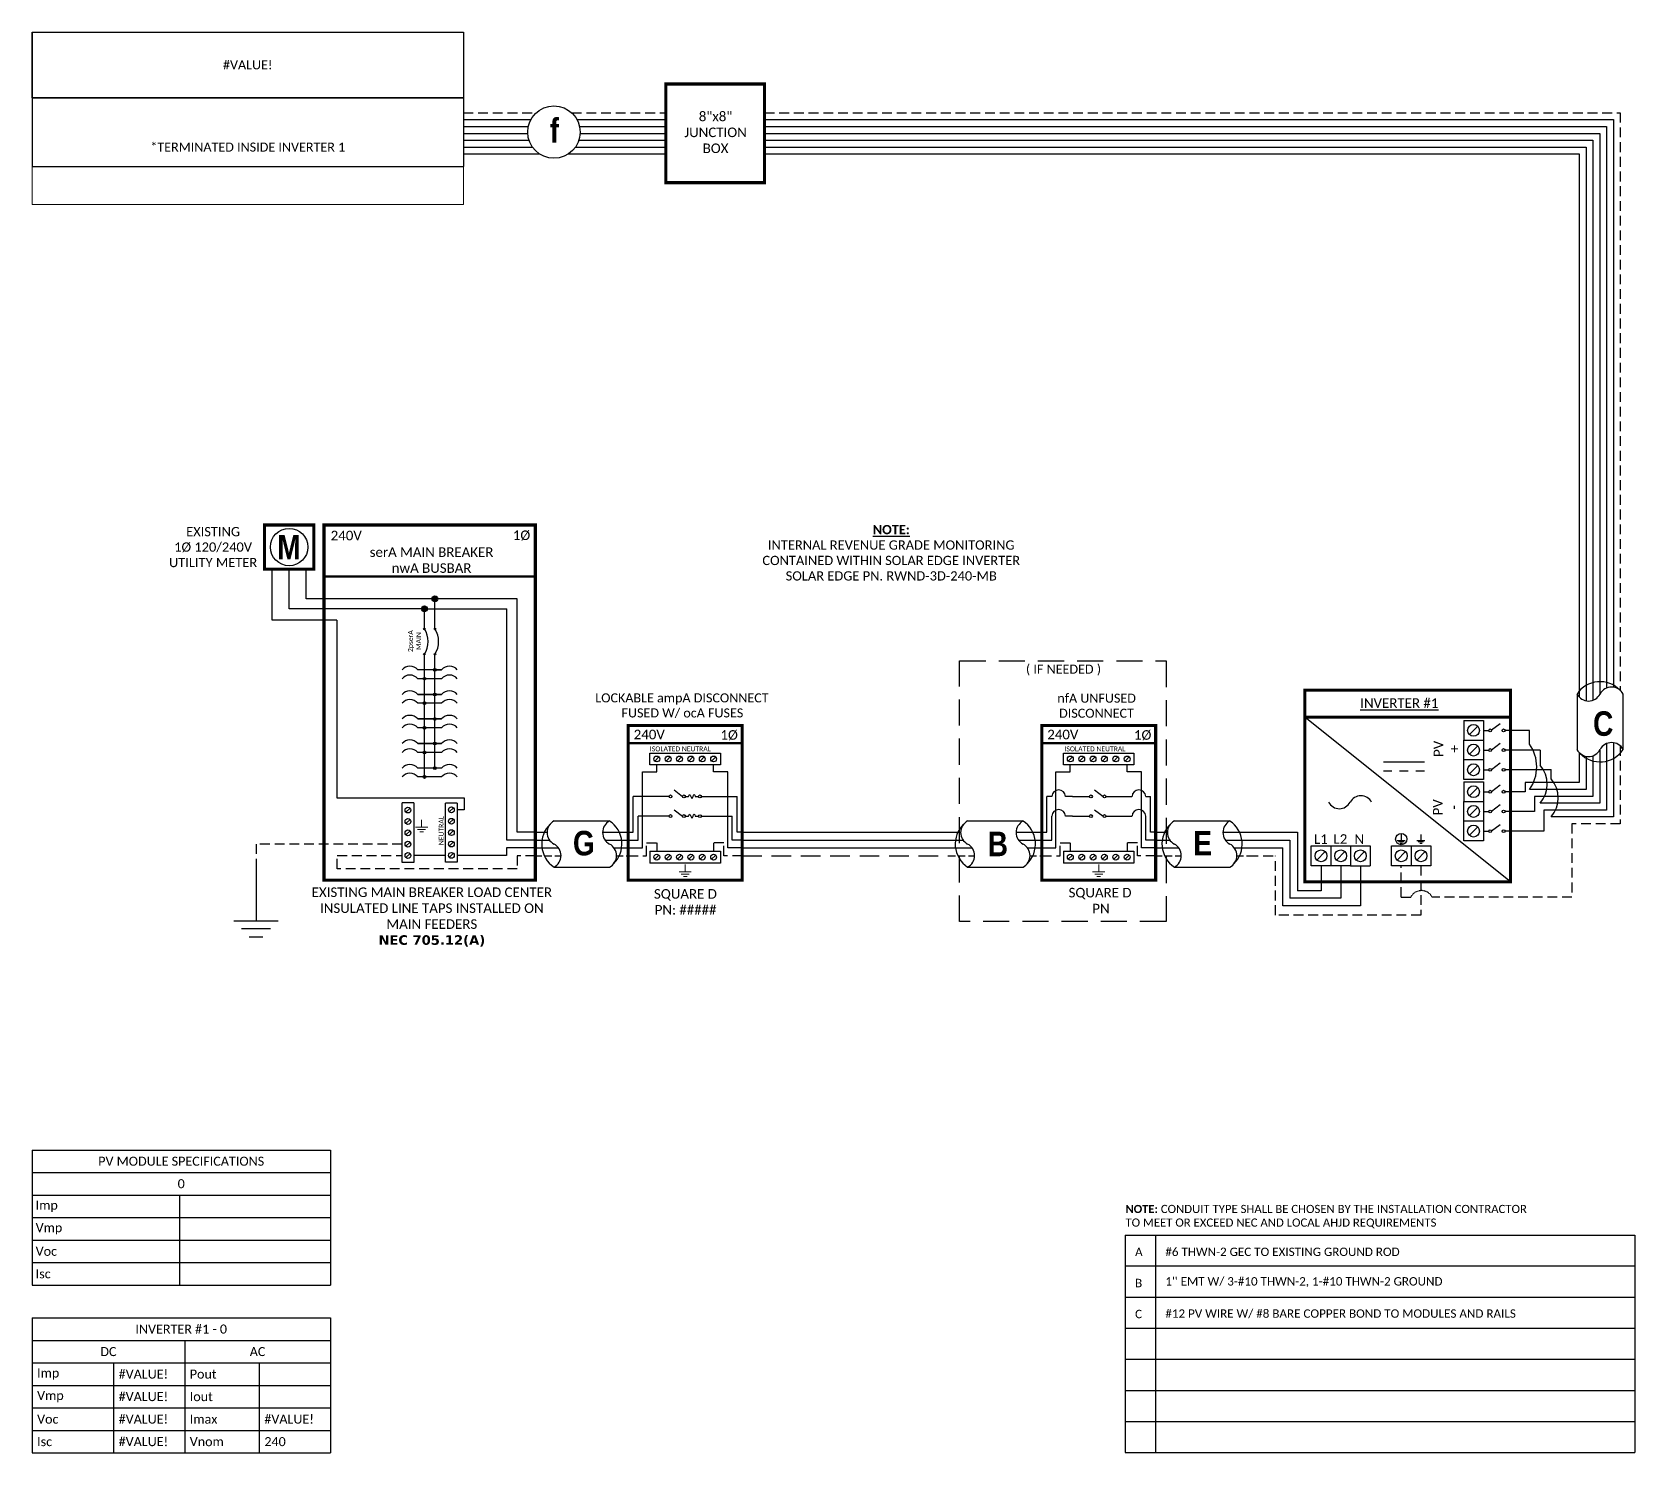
# Model space of a CAD drawing. Header units: feet. Extents: x 17038 to 17651, y 14556 to 15100.
import ezdxf

# ---------------------------------------------------------------- set-up
doc = ezdxf.new("R2010")
doc.units = ezdxf.units.FT
doc.header["$MEASUREMENT"] = 0
doc.linetypes.add('DASHED', pattern=[0.75, 0.5, -0.25])
doc.linetypes.add('HIDDEN', pattern=[0.375, 0.25, -0.125])
doc.layers.add('TEXT', color=7, linetype='Continuous')
doc.layers.add('Z - TITLEBLOCK TXT', color=7, linetype='Continuous')
doc.styles.add('ONE LINE TXT', font='techb___.ttf')
doc.styles.get("Standard").update_dxf_attribs({"font": 'calibri.ttf'})

# ---------------------------------------------------------------- blocks, each defined once
blk = doc.blocks.new('*U15')
at = {"color": 7, "linetype": 'Continuous'}
for p, q in [((-7.14, 13.31), (-28.39, 13.31)), ((-28.39, -4.31), (-7.14, -4.31))]:
    blk.add_line(p, q, dxfattribs=at)
at = {"color": 7}
for p, q in [((-35.53, 9), (-31.05, 9)), ((-9.81, 9), (0, 9))]:
    blk.add_line(p, q, dxfattribs=at)
at = {"color": 10}
for p, q in [((-35.53, 6), (-30.11, 6)), ((-8.87, 6), (0, 6))]:
    blk.add_line(p, q, dxfattribs=at)
at = {"color": 253}
for p, q in [((-35.53, 3), (-26.66, 3)), ((-5.41, 3), (0, 3))]:
    blk.add_line(p, q, dxfattribs=at)
at = {"color": 92, "linetype": 'HIDDEN', "ltscale": 10}
for p, q in [((-4.48, 0), (0, 0)), ((-35.53, 0), (-25.72, 0))]:
    blk.add_line(p, q, dxfattribs=at)
at = {"linetype": 'Continuous'}
for centre, start, end in [((-26.08, 8.91), 117.66392, 242.33608), ((-4.83, 8.91), 117.66392, 242.33608), ((-30.7, 0.09), 297.66392, 62.33608), ((-9.45, 0.09), 297.66392, 62.33608)]:
    blk.add_arc(centre, 4.98, start, end, dxfattribs=at)
at = {"color": 7, "linetype": 'Continuous'}
for centre, start, end in [((-12.99, 4.5), 313.97324, 56.42648), ((-22.54, 4.5), 133.97324, 236.42648)]:
    blk.add_arc(centre, 10.58, start, end, dxfattribs=at)
blk = doc.blocks.new('*U21')
at = {"color": 7, "linetype": 'Continuous'}
for p, q in [((-7.14, 13.31), (-28.39, 13.31)), ((-28.39, -4.31), (-7.14, -4.31))]:
    blk.add_line(p, q, dxfattribs=at)
at = {"color": 7}
for p, q in [((-35.53, 9), (-31.05, 9)), ((-9.81, 9), (0, 9))]:
    blk.add_line(p, q, dxfattribs=at)
at = {"color": 10}
for p, q in [((-35.53, 6), (-30.11, 6)), ((-8.87, 6), (0, 6))]:
    blk.add_line(p, q, dxfattribs=at)
at = {"color": 253}
for p, q in [((-35.53, 3), (-26.66, 3)), ((-5.41, 3), (0, 3))]:
    blk.add_line(p, q, dxfattribs=at)
at = {"color": 92, "linetype": 'HIDDEN', "ltscale": 10}
for p, q in [((-4.48, 0), (0, 0)), ((-35.53, 0), (-25.72, 0))]:
    blk.add_line(p, q, dxfattribs=at)
at = {"linetype": 'Continuous'}
for centre, start, end in [((-26.08, 8.91), 117.66392, 242.33608), ((-4.83, 8.91), 117.66392, 242.33608), ((-30.7, 0.09), 297.66392, 62.33608), ((-9.45, 0.09), 297.66392, 62.33608)]:
    blk.add_arc(centre, 4.98, start, end, dxfattribs=at)
at = {"color": 7, "linetype": 'Continuous'}
for centre, start, end in [((-12.99, 4.5), 313.97324, 56.42648), ((-22.54, 4.5), 133.97324, 236.42648)]:
    blk.add_arc(centre, 10.58, start, end, dxfattribs=at)
blk = doc.blocks.new('*U22')
at = {"lineweight": 50}
blk.add_line((-43.61, 43.06), (0, 43.06), dxfattribs=at)
at = {"color": 1, "linetype": 'Continuous'}
for p, q in [((-35.27, 34.78), (-35.27, 39.32)), ((-35.27, 39.32), (-8.32, 39.32)), ((-8.32, 39.32), (-8.32, 34.78)), ((-8.32, 34.78), (-35.27, 34.78)), ((-26.07, 25.18), (-22.81, 22.74)), ((-21.73, 22.73), (-20.49, 22.73)), ((-17.94, 22.73), (-16.7, 22.73)), ((-26.07, 17.65), (-22.81, 15.2)), ((-21.73, 15.2), (-20.49, 15.2)), ((-17.94, 15.2), (-16.7, 15.2)), ((-35.27, 1.76), (-8.32, 1.76)), ((-35.27, 1.76), (-35.27, -2.78)), ((-8.32, 1.76), (-8.32, -2.78)), ((-8.32, -2.78), (-35.27, -2.78))]:
    blk.add_line(p, q, dxfattribs=at)
at = {"color": 4, "linetype": 'Continuous'}
for p, q in [((-31.89, 37.83), (-33.46, 36.26)), ((-27.53, 37.83), (-29.11, 36.26)), ((-23.18, 37.83), (-24.76, 36.26)), ((-18.83, 37.83), (-20.41, 36.26)), ((-14.48, 37.83), (-16.06, 36.26)), ((-10.13, 37.83), (-11.7, 36.26)), ((-31.89, 0.28), (-33.46, -1.3)), ((-27.53, 0.28), (-29.11, -1.3)), ((-23.18, 0.28), (-24.76, -1.3)), ((-18.83, 0.28), (-20.41, -1.3)), ((-14.48, 0.28), (-16.06, -1.3)), ((-10.13, 0.28), (-11.7, -1.3))]:
    blk.add_line(p, q, dxfattribs=at)
at = {"color": 253, "linetype": 'Continuous'}
for p, q in [((-38.16, 3), (-38.16, 32.17)), ((-38.16, 32.17), (-32.67, 32.17)), ((-32.67, 32.17), (-32.67, 34.78)), ((-10.92, 32.17), (-10.92, 34.78)), ((-5.43, 32.17), (-10.92, 32.17)), ((-5.43, 3), (-5.43, 32.17)), ((-43.61, 3), (-38.16, 3)), ((0, 3), (-5.43, 3))]:
    blk.add_line(p, q, dxfattribs=at)
at = {"color": 7, "linetype": 'Continuous'}
for p, q in [((-27.97, 22.73), (-41.66, 22.73)), ((-41.66, 9), (-41.66, 22.73)), ((-15.62, 22.73), (-1.93, 22.73)), ((-1.93, 9), (-1.93, 22.73))]:
    blk.add_line(p, q, dxfattribs=at)
at = {"color": 10, "linetype": 'Continuous'}
for p, q in [((-27.97, 15.2), (-39.8, 15.2)), ((-39.8, 6), (-39.8, 15.2)), ((-15.62, 15.2), (-3.79, 15.19)), ((-3.79, 6), (-3.79, 15.2)), ((-43.61, 6), (-39.8, 6)), ((0, 6), (-3.79, 6))]:
    blk.add_line(p, q, dxfattribs=at)
at = {"color": 7}
for p, q in [((-43.61, 9), (-41.66, 9)), ((0, 9), (-1.93, 9))]:
    blk.add_line(p, q, dxfattribs=at)
at = {"color": 92, "linetype": 'HIDDEN', "ltscale": 15}
for p, q in [((-43.61, 0), (-36.58, 0)), ((-36.58, 0), (-36.58, 4.9)), ((-36.58, 4.9), (-32.67, 4.9)), ((-32.67, 4.9), (-32.67, 1.76)), ((-7.01, 4.9), (-10.92, 4.9)), ((-10.92, 4.9), (-10.92, 1.76)), ((-7.01, 0), (-7.01, 4.9)), ((0, 0), (-7.01, 0))]:
    blk.add_line(p, q, dxfattribs=at)
at = {"lineweight": 50, "const_width": 1.19}
blk.add_lwpolyline([(-43.61, -9.34), (-43.61, 49.84), (0, 49.84), (0, -9.34)], close=True, dxfattribs=at)
at = {"color": 92, "linetype": 'Continuous', "lineweight": 5, "ltscale": 0.05, "flags": 128}
for points in [[(-21.8, -3.32), (-21.8, -6.17)], [(-24.14, -6.17), (-19.45, -6.17)], [(-20.27, -7.03), (-23.32, -7.03)], [(-21.08, -7.9), (-22.51, -7.9)]]:
    blk.add_lwpolyline(points, dxfattribs=at)
at = {"color": 4, "linetype": 'Continuous'}
for centre in [(-32.67, 37.05), (-28.32, 37.05), (-23.97, 37.05), (-19.62, 37.05), (-15.27, 37.05), (-10.92, 37.05), (-32.67, -0.51), (-28.32, -0.51), (-23.97, -0.51), (-19.62, -0.51), (-15.27, -0.51), (-10.92, -0.51)]:
    blk.add_circle(centre, 1.11, dxfattribs=at)
at = {"color": 1, "linetype": 'Continuous'}
for centre in [(-27.43, 22.73), (-22.27, 22.73), (-16.16, 22.73), (-27.43, 15.2), (-22.27, 15.2), (-16.16, 15.19)]:
    blk.add_circle(centre, 0.541, dxfattribs=at)
for points in [[(-20.49, 22.73), (-20.12, 23.49), (-19.22, 21.97), (-18.39, 23.49), (-17.94, 22.73)], [(-20.49, 15.2), (-20.12, 15.96), (-19.22, 14.43), (-18.39, 15.96), (-17.94, 15.2)]]:
    blk.add_spline(points, degree=3, dxfattribs=at)
at = {"color": 7}
blk.add_blockref('*U21', (-43.61, 0), dxfattribs=at)
at = {"color": 4, "linetype": 'Continuous'}
blk.add_text('ISOLATED NEUTRAL', height=1.8743, dxfattribs=at).set_placement((-35.32, 39.97))
at = {"color": 1}
for s, width, gutter_width, heights, insert, char_height, attachment_point in [('\\A1;\\pi2.6661;LOCKABLE ampA DISCONNECT \\P\\pi12.722;FUSED W/ ocA FUSES', 71.8931, 92.23, [18.56], (-58.88, 62.16), 3.4544, 1), ('240V', 0.1481, 0.75, [0], (-35.55, 46.4), 3.658, 5), ('1Ø', 0.1481, 0.75, [0], (-4.98, 46.1), 3.658, 5), ('\\A1;\\pi5.5987,t23.887;SQUARE D\\P\\pi5.8899,t24.178;PN: #####', 35.0816, 28.88, [13.54], (-39.35, -12.75), 3.6576, 1)]:
    blk.add_mtext_dynamic_manual_height_columns(s, width=width, gutter_width=gutter_width, heights=heights, dxfattribs=dict(at, insert=insert, char_height=char_height, attachment_point=attachment_point))
blk = doc.blocks.new('lineTapPanel')
at = {"linetype": 'Continuous'}
h = blk.add_hatch(color=254, dxfattribs=at)
h.dxf.hatch_style = 1
edge = h.paths.add_edge_path()
edge.add_arc((-38.44, 98.34), 1.11, 0, 360)
h = blk.add_hatch(color=254, dxfattribs=at)
h.dxf.hatch_style = 1
edge = h.paths.add_edge_path()
edge.add_arc((-42.47, 94.51), 1.11, 0, 360)
h = blk.add_hatch(color=1, dxfattribs=at)
h.dxf.hatch_style = 1
edge = h.paths.add_edge_path()
edge.add_arc((-42.47, 86.8), 0.291, 0, 360)
h = blk.add_hatch(color=1, dxfattribs=at)
h.dxf.hatch_style = 1
edge = h.paths.add_edge_path()
edge.add_arc((-38.44, 86.8), 0.291, 0, 360)
h = blk.add_hatch(color=1, dxfattribs=at)
h.dxf.hatch_style = 1
edge = h.paths.add_edge_path()
edge.add_arc((-42.47, 77.16), 0.291, 0, 360)
h = blk.add_hatch(color=1, dxfattribs=at)
h.dxf.hatch_style = 1
edge = h.paths.add_edge_path()
edge.add_arc((-38.44, 77.16), 0.291, 0, 360)
h = blk.add_hatch(color=1, dxfattribs=at)
h.dxf.hatch_style = 1
edge = h.paths.add_edge_path()
edge.add_arc((-42.47, 67.78), 0.528, 0, 360)
h = blk.add_hatch(color=1, dxfattribs=at)
h.dxf.hatch_style = 1
edge = h.paths.add_edge_path()
edge.add_arc((-38.44, 71.16), 0.528, 0, 360)
h = blk.add_hatch(color=1, dxfattribs=at)
h.dxf.hatch_style = 1
edge = h.paths.add_edge_path()
edge.add_arc((-38.44, 61.76), 0.528, 0, 360)
h = blk.add_hatch(color=1, dxfattribs=at)
h.dxf.hatch_style = 1
edge = h.paths.add_edge_path()
edge.add_arc((-42.47, 58.38), 0.528, 0, 360)
h = blk.add_hatch(color=1, dxfattribs=at)
h.dxf.hatch_style = 1
edge = h.paths.add_edge_path()
edge.add_arc((-42.47, 48.98), 0.528, 0, 360)
h = blk.add_hatch(color=1, dxfattribs=at)
h.dxf.hatch_style = 1
edge = h.paths.add_edge_path()
edge.add_arc((-38.44, 52.36), 0.528, 0, 360)
h = blk.add_hatch(color=1, dxfattribs=at)
h.dxf.hatch_style = 1
edge = h.paths.add_edge_path()
edge.add_arc((-38.44, 42.95), 0.528, 0, 360)
h = blk.add_hatch(color=1, dxfattribs=at)
h.dxf.hatch_style = 1
edge = h.paths.add_edge_path()
edge.add_arc((-42.47, 39.58), 0.528, 0, 360)
h = blk.add_hatch(color=1, dxfattribs=at)
h.dxf.hatch_style = 1
edge = h.paths.add_edge_path()
edge.add_arc((-42.47, 30.17), 0.528, 0, 360)
h = blk.add_hatch(color=1, dxfattribs=at)
h.dxf.hatch_style = 1
edge = h.paths.add_edge_path()
edge.add_arc((-38.44, 33.55), 0.528, 0, 360)
at = {"color": 155, "true_color": 0x647190}
blk.add_line((-80.92, 126.59), (0, 126.59), dxfattribs=at)
at = {"color": 253, "linetype": 'Continuous'}
for p, q in [((-100.73, 90.2), (-100.73, 109.7)), ((-76.04, 90.2), (-100.73, 90.2)), ((-76.04, 90.2), (-76.04, 22.16)), ((-76.04, 22.16), (-27.25, 22.16)), ((-27.25, 22.16), (-27.25, 17.57)), ((-27.25, 17.57), (-29.89, 17.57)), ((-11.01, 0.16), (-29.89, 0.16)), ((0, 3), (-11.01, 3)), ((-11.01, 3), (-11.01, 0.16))]:
    blk.add_line(p, q, dxfattribs=at)
at = {"color": 10, "linetype": 'Continuous'}
for p, q in [((-94.24, 94.51), (-94.24, 109.7)), ((-43.58, 94.51), (-94.24, 94.51)), ((-42.47, 87.09), (-42.47, 93.4)), ((-41.36, 94.51), (-10.98, 94.51)), ((-10.98, 6), (-10.98, 94.51)), ((-42.47, 30.17), (-42.47, 76.87)), ((-35.88, 67.78), (-45.04, 67.78)), ((-35.88, 58.38), (-45.04, 58.38)), ((-35.88, 48.98), (-45.04, 48.98)), ((-35.88, 39.58), (-45.04, 39.58)), ((-35.88, 30.17), (-45.04, 30.17)), ((0, 6), (-10.98, 6))]:
    blk.add_line(p, q, dxfattribs=at)
at = {"color": 7, "linetype": 'Continuous'}
for p, q in [((-87.75, 98.34), (-87.75, 109.7)), ((-39.56, 98.34), (-87.75, 98.34)), ((-6.96, 9), (-6.96, 98.34)), ((-38.44, 87.09), (-38.44, 97.23)), ((-38.44, 61.76), (-38.44, 76.87)), ((-35.88, 71.16), (-45.04, 71.16)), ((-38.44, 71.16), (-35.88, 71.16)), ((-45.04, 61.76), (-35.88, 61.76)), ((-35.88, 61.76), (-45.04, 61.76)), ((-38.44, 52.36), (-38.44, 61.76)), ((-45.04, 52.36), (-35.88, 52.36)), ((-35.88, 52.36), (-45.04, 52.36)), ((-38.44, 42.95), (-38.44, 52.36)), ((-45.04, 42.95), (-35.88, 42.95)), ((-35.88, 42.95), (-45.04, 42.95)), ((-38.44, 33.55), (-38.44, 42.95)), ((-35.88, 33.55), (-45.04, 33.55))]:
    blk.add_line(p, q, dxfattribs=at)
at = {"lineweight": 50}
blk.add_line((-80.92, 106.95), (0, 106.95), dxfattribs=at)
at = {"color": 7}
for p, q in [((-6.96, 98.34), (-37.33, 98.34)), ((0, 9), (-6.96, 9))]:
    blk.add_line(p, q, dxfattribs=at)
at = {"color": 1, "linetype": 'Continuous'}
for p, q in [((-51.03, -2.51), (-51.03, 20.23)), ((-46.49, 20.23), (-51.03, 20.23)), ((-46.49, 20.23), (-46.49, -2.51)), ((-34.43, -2.43), (-34.43, 20.16)), ((-29.89, 20.16), (-34.43, 20.16)), ((-29.89, 20.16), (-29.89, -2.43)), ((-46.49, -2.51), (-51.03, -2.51)), ((-29.89, -2.43), (-34.43, -2.43))]:
    blk.add_line(p, q, dxfattribs=at)
at = {"color": 4, "linetype": 'Continuous'}
for p, q in [((-47.97, 18.28), (-49.55, 16.71)), ((-47.97, 13.93), (-49.55, 12.36)), ((-31.37, 18.35), (-32.94, 16.78)), ((-31.37, 14), (-32.94, 12.43)), ((-47.97, 9.58), (-49.55, 8.01)), ((-31.37, 9.65), (-32.94, 8.08)), ((-47.97, 5.23), (-49.55, 3.66)), ((-47.97, 0.88), (-49.55, -0.69)), ((-31.37, 5.3), (-32.94, 3.73)), ((-31.37, 0.95), (-32.94, -0.62))]:
    blk.add_line(p, q, dxfattribs=at)
at = {"color": 92, "linetype": 'HIDDEN', "ltscale": 15}
for p, q in [((-51.03, 4.44), (-106.89, 4.44)), ((-106.89, 4.44), (-106.89, -4.87)), ((-75.84, -4.96), (-75.84, 0.09)), ((-75.84, 0.09), (-51.03, 0.09)), ((0, 0), (-6.96, 0)), ((-6.96, -4.96), (-75.84, -4.96)), ((-6.96, 0), (-6.96, -4.96))]:
    blk.add_line(p, q, dxfattribs=at)
at = {"color": 92, "linetype": 'Continuous', "ltscale": 15}
blk.add_line((-34.43, 0.09), (-46.49, 0.09), dxfattribs=at)
at = {"color": 92, "ltscale": 15}
blk.add_line((-106.89, -4.87), (-106.89, -24.84), dxfattribs=at)
at = {"lineweight": 50, "const_width": 1.19}
for points in [[(-103.67, 109.7), (-103.67, 126.59), (-84.82, 126.59), (-84.82, 109.7)], [(-80.92, -9.3), (-80.92, 126.59), (0, 126.59), (0, -9.3)]]:
    blk.add_lwpolyline(points, close=True, dxfattribs=at)
at = {"color": 92, "linetype": 'Continuous', "lineweight": 5, "ltscale": 0.05, "flags": 128}
for points in [[(-43.54, 13.81), (-43.54, 10.97)], [(-45.88, 10.97), (-41.2, 10.97)], [(-42.01, 10.1), (-45.07, 10.1)], [(-42.82, 9.23), (-44.25, 9.23)]]:
    blk.add_lwpolyline(points, dxfattribs=at)
at = {"color": 92, "linetype": 'Continuous', "ltscale": 4, "flags": 128}
for points in [[(-115.37, -24.84), (-98.41, -24.84)], [(-101.35, -27.98), (-112.43, -27.98)], [(-104.29, -31.12), (-109.49, -31.12)]]:
    blk.add_lwpolyline(points, dxfattribs=at)
at = {"linetype": 'Continuous'}
blk.add_circle((-94.24, 118.15), 7.15, dxfattribs=at)
at = {"color": 7, "linetype": 'Continuous'}
for centre in [(-38.44, 98.34), (-38.44, 98.34), (-42.47, 94.51)]:
    blk.add_circle(centre, 1.11, dxfattribs=at)
at = {"color": 1, "linetype": 'Continuous'}
for centre, radius in [((-42.47, 86.8), 0.291), ((-38.44, 86.8), 0.291), ((-42.47, 77.16), 0.291), ((-38.44, 77.16), 0.291), ((-42.47, 67.78), 0.528), ((-38.44, 71.16), 0.528), ((-38.44, 61.76), 0.528), ((-42.47, 58.38), 0.528), ((-42.47, 48.98), 0.528), ((-38.44, 52.36), 0.528), ((-38.44, 42.95), 0.528), ((-42.47, 39.58), 0.528), ((-42.47, 30.17), 0.528), ((-38.44, 33.55), 0.528)]:
    blk.add_circle(centre, radius, dxfattribs=at)
at = {"color": 4, "linetype": 'Continuous'}
for centre in [(-48.76, 17.49), (-32.16, 17.57), (-48.76, 13.14), (-32.16, 13.21), (-48.76, 8.79), (-32.16, 8.86), (-48.76, 4.44), (-48.76, 0.09), (-32.16, 4.51), (-32.16, 0.16)]:
    blk.add_circle(centre, 1.11, dxfattribs=at)
at = {"color": 1, "linetype": 'Continuous'}
for centre, radius, start, end in [((-50.14, 81.98), 9.06, 327.87082, 32.12918), ((-46.11, 81.98), 9.06, 327.87082, 32.12918), ((-48.03, 68.62), 3.93, 40.3392, 139.6608), ((-48.03, 65.24), 3.93, 40.3392, 139.6608), ((-32.88, 68.62), 3.93, 40.3392, 139.6608), ((-32.88, 65.24), 3.93, 40.3392, 139.6608), ((-48.03, 59.21), 3.93, 40.3392, 139.6608), ((-32.88, 59.21), 3.93, 40.3392, 139.6608), ((-48.03, 55.84), 3.93, 40.3392, 139.6608), ((-32.88, 55.84), 3.93, 40.3392, 139.6608), ((-48.03, 49.81), 3.93, 40.3392, 139.6608), ((-48.03, 46.43), 3.93, 40.3392, 139.6608), ((-32.88, 49.81), 3.93, 40.3392, 139.6608), ((-32.88, 46.43), 3.93, 40.3392, 139.6608), ((-48.03, 40.41), 3.93, 40.3392, 139.6608), ((-32.88, 40.41), 3.93, 40.3392, 139.6608), ((-48.03, 37.03), 3.93, 40.3392, 139.6608), ((-32.88, 37.03), 3.93, 40.3392, 139.6608), ((-48.03, 31.01), 3.93, 40.3392, 139.6608), ((-48.03, 27.63), 3.93, 40.3392, 139.6608), ((-32.88, 31.01), 3.93, 40.3392, 139.6608), ((-32.88, 27.63), 3.93, 40.3392, 139.6608)]:
    blk.add_arc(centre, radius, start, end, dxfattribs=at)
at = {"color": 253, "linetype": 'Continuous', "style": 'ONE LINE TXT'}
blk.add_text('M', height=9.38, dxfattribs=at).set_placement((-98.8, 113.43))
at = {"color": 4, "linetype": 'Continuous'}
blk.add_text('NEUTRAL', height=1.874, rotation=90, dxfattribs=at).set_placement((-35.08, 4.08))
at = {"color": 1, "attachment_point": 5}
for s, width, gutter_width, heights, insert, char_height in [('EXISTING\\P1Ø 120/240V UTILITY METER', 37.8067, 7.17, [0], (-123.35, 118.13), 3.5433), ('240V', 0.1481, 0.75, [0], (-72.39, 122.54), 3.658), ('1Ø', 0.1481, 0.75, [0], (-5.31, 122.54), 3.658), ('serA MAIN BREAKER\\PnwA BUSBAR', 72.4998, 0.75, [0], (-39.75, 113.14), 3.6576), ('EXISTING MAIN BREAKER LOAD CENTER INSULATED LINE TAPS INSTALLED ON MAIN FEEDERS\\P{\\fVerdana|b1|i0|c0|p34;NEC 705.12(A)}', 98.9176, 7.17, [106.42], (-39.63, -23.42), 3.6576)]:
    blk.add_mtext_dynamic_manual_height_columns(s, width=width, gutter_width=gutter_width, heights=heights, dxfattribs=dict(at, insert=insert, char_height=char_height))
at = {"color": 4, "linetype": 'Continuous', "insert": (-46.25, 82.15), "char_height": 1.874, "attachment_point": 5, "rotation": 90}
blk.add_mtext_dynamic_manual_height_columns('2pserA\\PMAIN', width=0.1481, gutter_width=0.75, heights=[0], dxfattribs=at)
blk = doc.blocks.new('*U24')
at = {"color": 7}
blk.add_blockref('lineTapPanel', (0, 0), dxfattribs=at)
blk = doc.blocks.new('unfusedDisconnect')
at = {"lineweight": 50}
blk.add_line((-43.61, 43.06), (0, 43.06), dxfattribs=at)
at = {"color": 1, "linetype": 'Continuous'}
for p, q in [((-35.27, 34.78), (-35.27, 39.32)), ((-35.27, 39.32), (-8.32, 39.32)), ((-8.32, 39.32), (-8.32, 34.78)), ((-8.32, 34.78), (-35.27, 34.78)), ((-23.43, 25.18), (-20.16, 22.74)), ((-31.89, 22.73), (-25.32, 22.73)), ((-19.08, 22.73), (-11.7, 22.73)), ((-31.89, 15.2), (-25.32, 15.2)), ((-23.43, 17.65), (-20.16, 15.2)), ((-19.08, 15.2), (-11.7, 15.19)), ((-35.27, 1.76), (-8.32, 1.76)), ((-35.27, 1.76), (-35.27, -2.78)), ((-8.32, 1.76), (-8.32, -2.78)), ((-8.32, -2.78), (-35.27, -2.78))]:
    blk.add_line(p, q, dxfattribs=at)
at = {"color": 4, "linetype": 'Continuous'}
for p, q in [((-31.89, 37.83), (-33.46, 36.26)), ((-27.53, 37.83), (-29.11, 36.26)), ((-23.18, 37.83), (-24.76, 36.26)), ((-18.83, 37.83), (-20.41, 36.26)), ((-14.48, 37.83), (-16.06, 36.26)), ((-10.13, 37.83), (-11.7, 36.26)), ((-31.89, 0.28), (-33.46, -1.3)), ((-27.53, 0.28), (-29.11, -1.3)), ((-23.18, 0.28), (-24.76, -1.3)), ((-18.83, 0.28), (-20.41, -1.3)), ((-14.48, 0.28), (-16.06, -1.3)), ((-10.13, 0.28), (-11.7, -1.3))]:
    blk.add_line(p, q, dxfattribs=at)
at = {"color": 253, "linetype": 'Continuous'}
for p, q in [((-38.16, 3), (-38.16, 32.17)), ((-38.16, 32.17), (-32.67, 32.17)), ((-32.67, 32.17), (-32.67, 34.78)), ((-10.92, 32.17), (-10.92, 34.78)), ((-5.43, 32.17), (-10.92, 32.17)), ((-5.43, 3), (-5.43, 32.17)), ((-43.61, 3), (-38.16, 3)), ((0, 3), (-5.43, 3))]:
    blk.add_line(p, q, dxfattribs=at)
at = {"color": 7, "linetype": 'Continuous'}
for p, q in [((-41.66, 9), (-41.66, 22.73)), ((-39.8, 22.73), (-41.66, 22.73)), ((-31.89, 22.73), (-34.52, 22.73)), ((-11.7, 22.73), (-9.07, 22.73)), ((-3.79, 22.73), (-1.93, 22.73)), ((-1.93, 9), (-1.93, 22.73))]:
    blk.add_line(p, q, dxfattribs=at)
at = {"color": 10, "linetype": 'Continuous'}
for p, q in [((-39.8, 6), (-39.8, 15.2)), ((-31.89, 15.2), (-34.52, 15.2)), ((-11.7, 15.2), (-9.07, 15.2)), ((-3.79, 6), (-3.79, 15.2)), ((-43.61, 6), (-39.8, 6)), ((0, 6), (-3.79, 6))]:
    blk.add_line(p, q, dxfattribs=at)
at = {"color": 7}
for p, q in [((-43.61, 9), (-41.66, 9)), ((0, 9), (-1.93, 9))]:
    blk.add_line(p, q, dxfattribs=at)
at = {"color": 92, "linetype": 'HIDDEN', "ltscale": 15}
for p, q in [((-43.61, 0), (-36.58, 0)), ((-36.58, 0), (-36.58, 4.9)), ((-36.58, 4.9), (-32.67, 4.9)), ((-32.67, 4.9), (-32.67, 1.76)), ((-7.01, 4.9), (-10.92, 4.9)), ((-10.92, 4.9), (-10.92, 1.76)), ((-7.01, 0), (-7.01, 4.9)), ((0, 0), (-7.01, 0))]:
    blk.add_line(p, q, dxfattribs=at)
at = {"lineweight": 50, "const_width": 1.19}
blk.add_lwpolyline([(-43.61, -9.34), (-43.61, 49.84), (0, 49.84), (0, -9.34)], close=True, dxfattribs=at)
at = {"color": 92, "linetype": 'Continuous', "lineweight": 5, "ltscale": 0.05, "flags": 128}
for points in [[(-21.8, -3.32), (-21.8, -6.17)], [(-24.14, -6.17), (-19.45, -6.17)], [(-20.27, -7.03), (-23.32, -7.03)], [(-21.08, -7.9), (-22.51, -7.9)]]:
    blk.add_lwpolyline(points, dxfattribs=at)
at = {"color": 4, "linetype": 'Continuous'}
for centre in [(-32.67, 37.05), (-28.32, 37.05), (-23.97, 37.05), (-19.62, 37.05), (-15.27, 37.05), (-10.92, 37.05), (-32.67, -0.51), (-28.32, -0.51), (-23.97, -0.51), (-19.62, -0.51), (-15.27, -0.51), (-10.92, -0.51)]:
    blk.add_circle(centre, 1.11, dxfattribs=at)
at = {"color": 1, "linetype": 'Continuous'}
for centre in [(-24.78, 22.73), (-19.62, 22.73), (-24.78, 15.2), (-19.62, 15.2)]:
    blk.add_circle(centre, 0.541, dxfattribs=at)
at = {"color": 7, "linetype": 'Continuous'}
for centre in [(-37.16, 22.58), (-6.43, 22.58)]:
    blk.add_arc(centre, 2.64, 3.28193, 176.71807, dxfattribs=at)
at = {"color": 10, "linetype": 'Continuous'}
for centre in [(-37.16, 15.04), (-6.43, 15.04)]:
    blk.add_arc(centre, 2.64, 3.28193, 176.71807, dxfattribs=at)
at = {"color": 4, "linetype": 'Continuous'}
blk.add_text('ISOLATED NEUTRAL', height=1.8743, dxfattribs=at).set_placement((-34.91, 39.97))
at = {"color": 1}
for s, width, gutter_width, heights, insert, char_height, attachment_point in [('\\A1;\\pi17.559;nfA UNFUSED\\P\\pi18.229;DISCONNECT', 64.922, 0, [11.89], (-55.21, 62.04), 3.4544, 1), ('240V', 0.1481, 0.75, [0], (-35.55, 46.4), 3.658, 5), ('1Ø', 0.1481, 0.75, [0], (-4.98, 46.1), 3.658, 5), ('\\A1;\\pi13.903,t32.191;SQUARE D\\P\\pi22.981,t41.269;PN', 51.6906, 0.203, [45.94], (-47.25, -12.27), 3.6576, 1)]:
    blk.add_mtext_dynamic_manual_height_columns(s, width=width, gutter_width=gutter_width, heights=heights, dxfattribs=dict(at, insert=insert, char_height=char_height, attachment_point=attachment_point))
blk = doc.blocks.new('*U19')
at = {"color": 10, "linetype": 'DASHED', "ltscale": 20}
blk.add_lwpolyline([(-75.05, 74.56), (3.97, 74.56), (3.97, -25.17), (-75.05, -25.17)], close=True, dxfattribs=at)
at = {"color": 7}
for name, p in [('unfusedDisconnect', (0, 0)), ('*U15', (-43.61, 0))]:
    blk.add_blockref(name, p, dxfattribs=at)
at = {"color": 10, "insert": (-50.86, 73.16), "char_height": 3.4544, "attachment_point": 1}
blk.add_mtext_dynamic_manual_height_columns('\\A1;\\pi1.2092;( IF NEEDED )', width=30.7523, gutter_width=0, heights=[6.58], dxfattribs=at)
at = {"color": 1, "linetype": 'Continuous', "insert": (-64.3, 9.22), "char_height": 9.3833, "attachment_point": 1, "style": 'ONE LINE TXT'}
blk.add_mtext_dynamic_manual_height_columns('{\\W1;\\C256;B}', width=0.1385, gutter_width=2.13, heights=[0], dxfattribs=at)
blk = doc.blocks.new('*U26')
at = {"color": 7}
blk.add_line((-79.14, 9), (0, 9), dxfattribs=at)
at = {"color": 10}
blk.add_line((-79.14, 6), (0, 6), dxfattribs=at)
at = {"color": 253}
blk.add_line((-79.14, 3), (0, 3), dxfattribs=at)
at = {"color": 92, "linetype": 'DASHED', "ltscale": 15}
blk.add_line((-79.14, 0), (0, 0), dxfattribs=at)
at = {"color": 1, "insert": (-22.08, 115.96), "char_height": 3.5433, "attachment_point": 5}
blk.add_mtext_dynamic_manual_height_columns('{\\fCalibri|b1|i0|c0|p34;\\LNOTE:\\P}INTERNAL REVENUE GRADE MONITORING\\PCONTAINED WITHIN SOLAR EDGE INVERTER\\PSOLAR EDGE PN. RWND-3D-240-MB', width=99.534, gutter_width=7.17, heights=[0], dxfattribs=at)
blk = doc.blocks.new('*T17')
at = {"color": 0, "lineweight": -2, "transparency": 16777216}
for p, q in [((0, 0), (114.19, 0)), ((0, 0), (0, -51.7)), ((114.19, 0), (114.19, -51.7)), ((0, -8.62), (114.19, -8.62)), ((58.43, -8.62), (58.43, -51.7)), ((0, -17.23), (114.19, -17.23)), ((31.22, -17.23), (31.22, -51.7)), ((86.98, -17.23), (86.98, -51.7)), ((0, -25.85), (114.19, -25.85)), ((0, -34.47), (114.19, -34.47)), ((0, -43.08), (114.19, -43.08)), ((0, -51.7), (114.19, -51.7))]:
    blk.add_line(p, q, dxfattribs=at)
at = {"color": 0, "linetype": 'Continuous', "transparency": 16777216, "char_height": 3.4544}
for s, insert, width, attachment_point in [('{\\fCalibri|b0|i0|c0;INVERTER #1 - 0', (57.09, -4.31), 110.3293, 5), ('{\\fCalibri|b0|i0|c0;DC', (29.22, -12.93), 54.5755, 5), ('{\\fCalibri|b0|i0|c0;AC', (86.31, -12.93), 51.8976, 5), ('{\\fCalibri|b0|i0|c0;Imp', (1.93, -21.54), 27.3681, 4), ('{\\fCalibri|b0|i0|c0;#VALUE!', (33.15, -21.54), 23.3513, 4), ('{\\fCalibri|b0|i0|c0;Pout', (60.36, -21.54), 24.6902, 4), ('{\\fCalibri|b0|i0|c0;', (88.91, -21.54), 23.3513, 4), ('{\\fCalibri|b0|i0|c0;Vmp', (1.93, -30.16), 27.3681, 4), ('{\\fCalibri|b0|i0|c0;#VALUE!', (33.15, -30.16), 23.3513, 4), ('{\\fCalibri|b0|i0|c0;Iout', (60.36, -30.16), 24.6902, 4), ('{\\fCalibri|b0|i0|c0;', (88.91, -30.16), 23.3513, 4), ('{\\fCalibri|b0|i0|c0;Voc', (1.93, -38.78), 27.3681, 4), ('{\\fCalibri|b0|i0|c0;#VALUE!', (33.15, -38.78), 23.3513, 4), ('{\\fCalibri|b0|i0|c0;Imax', (60.36, -38.78), 24.6902, 4), ('{\\fCalibri|b0|i0|c0;#VALUE!', (88.91, -38.78), 23.3513, 4), ('{\\fCalibri|b0|i0|c0;Isc', (1.93, -47.39), 27.3681, 4), ('{\\fCalibri|b0|i0|c0;#VALUE!', (33.15, -47.39), 23.3513, 4), ('{\\fCalibri|b0|i0|c0;Vnom', (60.36, -47.39), 24.6902, 4), ('{\\fCalibri|b0|i0|c0;240', (88.91, -47.39), 23.3513, 4)]:
    blk.add_mtext(s, dxfattribs=dict(at, insert=insert, width=width, attachment_point=attachment_point))
blk = doc.blocks.new('*T18')
at = {"color": 0, "lineweight": -2, "transparency": 16777216}
for p, q in [((0, 0), (114.19, 0)), ((0, 0), (0, -51.69)), ((114.19, 0), (114.19, -51.69)), ((0, -8.62), (114.19, -8.62)), ((0, -17.23), (114.19, -17.23)), ((56.41, -17.23), (56.41, -51.69)), ((0, -25.85), (114.19, -25.85)), ((0, -34.46), (114.19, -34.46)), ((0, -43.08), (114.19, -43.08)), ((0, -51.69), (114.19, -51.69))]:
    blk.add_line(p, q, dxfattribs=at)
at = {"color": 0, "linetype": 'Continuous', "transparency": 16777216, "char_height": 3.4544}
for s, insert, width, attachment_point in [('{\\fCalibri|b0|i0|c0;PV MODULE SPECIFICATIONS', (57.09, -4.31), 111.433, 5), ('{\\fCalibri|b0|i0|c0;0', (57.09, -12.92), 111.433, 5), ('{\\fCalibri|b0|i0|c0;Imp', (1.38, -21.54), 53.6551, 4), ('{\\fCalibri|b0|i0|c0;', (57.78, -21.54), 55.0254, 4), ('{\\fCalibri|b0|i0|c0;Vmp', (1.38, -30.15), 53.6551, 4), ('{\\fCalibri|b0|i0|c0;', (57.78, -30.15), 55.0254, 4), ('{\\fCalibri|b0|i0|c0;Voc', (1.38, -38.77), 53.6551, 4), ('{\\fCalibri|b0|i0|c0;', (57.78, -38.77), 55.0254, 4), ('{\\fCalibri|b0|i0|c0;Isc', (1.38, -47.39), 53.6551, 4), ('{\\fCalibri|b0|i0|c0;', (57.78, -47.39), 55.0254, 4)]:
    blk.add_mtext(s, dxfattribs=dict(at, insert=insert, width=width, attachment_point=attachment_point))
blk = doc.blocks.new('*T16')
at = {"linetype": 'ByBlock', "lineweight": -2, "transparency": 16777216}
for p, q in [((0, 0), (195.1, 0)), ((0, 0), (0, -83.27)), ((11.58, 0), (11.58, -83.27)), ((195.1, 0), (195.1, -83.27)), ((0, -11.84), (195.1, -11.84)), ((0, -23.75), (195.1, -23.75)), ((0, -35.65), (195.1, -35.65)), ((0, -47.56), (195.1, -47.56)), ((0, -59.46), (195.1, -59.46)), ((0, -71.37), (195.1, -71.37)), ((0, -83.27), (195.1, -83.27))]:
    blk.add_line(p, q, dxfattribs=at)
at = {"color": 0, "linetype": 'Continuous', "transparency": 16777216, "char_height": 3.2119, "attachment_point": 7}
for s, insert, width in [('{\\fCalibri|b0|i0|c0;A', (3.78, -8.06), 4.025), ('{\\fCalibri|b0|i0|c0;#6 THWN-2 GEC TO EXISTING GROUND ROD', (15.36, -8.06), 175.9562), ('{\\fCalibri|b0|i0|c0;B', (3.78, -19.97), 4.025), ("{\\fCalibri|b0|i0|c0;1'' EMT W/ 3-#10 THWN-2, 1-#10 THWN-2 GROUND", (15.36, -19.97), 175.9562), ('{\\fCalibri|b0|i0|c0;C', (3.78, -31.87), 4.025), ('{\\fCalibri|b0|i0|c0;#12 PV WIRE W/ #8 BARE COPPER BOND TO MODULES AND RAILS', (15.36, -31.87), 175.9562), ('{\\fCalibri|b0|i0|c0;', (3.78, -43.78), 4.025), ('{\\fCalibri|b0|i0|c0;', (15.36, -43.78), 175.9562), ('{\\fCalibri|b0|i0|c0;', (3.78, -55.68), 4.025), ('{\\fCalibri|b0|i0|c0;', (15.36, -55.68), 175.9562), ('{\\fCalibri|b0|i0|c0;', (3.78, -67.59), 4.025), ('{\\fCalibri|b0|i0|c0;', (15.36, -67.59), 175.9562), ('{\\fCalibri|b0|i0|c0;', (3.78, -79.5), 4.025), ('{\\fCalibri|b0|i0|c0;', (15.36, -79.5), 175.9562)]:
    blk.add_mtext(s, dxfattribs=dict(at, insert=insert, width=width))
blk = doc.blocks.new('*T20')
at = {"color": 0, "lineweight": -2, "transparency": 16777216}
for p, q in [((0, 0), (165.11, 0)), ((0, 0), (0, -51.42)), ((165.11, 0), (165.11, -51.42)), ((0, -25.14), (165.11, -25.14)), ((0, -51.42), (165.11, -51.42))]:
    blk.add_line(p, q, dxfattribs=at)
at = {"layer": 'Defpoints', "color": 8, "linetype": 'ByBlock', "lineweight": 0, "transparency": 16777216}
for p, q in [((0, -51.42), (0, -66.05)), ((165.11, -51.42), (165.11, -66.05)), ((0, -66.05), (165.11, -66.05))]:
    blk.add_line(p, q, dxfattribs=at)
at = {"color": 0, "linetype": 'Continuous', "transparency": 16777216, "char_height": 3.4544, "width": 155.095, "attachment_point": 5}
for s, insert in [('{\\fCalibri|b0|i0|c0;#VALUE!', (82.56, -12.57)), ('{\\fCalibri|b0|i0|c0;^J^J*TERMINATED INSIDE INVERTER 1', (82.56, -38.28))]:
    blk.add_mtext(s, dxfattribs=dict(at, insert=insert))
blk = doc.blocks.new('8x8box')
at = {"lineweight": 50, "const_width": 1.19}
blk.add_lwpolyline([(37.78, 0), (0, 0), (0, 37.78), (37.78, 37.78)], close=True, dxfattribs=at)
at = {"color": 1, "insert": (19.03, 19.26), "char_height": 3.6576, "attachment_point": 5}
blk.add_mtext_dynamic_manual_height_columns('8"x8"  JUNCTION BOX ', width=0.4767, gutter_width=7.17, heights=[0], dxfattribs=at)

msp = doc.modelspace()

# ---------------------------------------------------------------- linework, layer by layer
at = {"color": 10, "linetype": 'Continuous'}
for p, q in [((17202.93, 15066.01), (17228.73, 15066.01)), ((17246.41, 15066.01), (17280.4, 15066.01)), ((17318.18, 15066.01), (17643.09, 15066.01)), ((17643.09, 15066.01), (17643.09, 14848.8)), ((17202.93, 15060.77), (17227.55, 15060.77)), ((17202.93, 15055.52), (17229.34, 15055.52)), ((17245.8, 15055.52), (17280.4, 15055.52)), ((17247.59, 15060.77), (17280.4, 15060.77)), ((17318.18, 15060.77), (17637.84, 15060.77)), ((17318.18, 15055.52), (17632.6, 15055.52)), ((17632.6, 15055.52), (17632.6, 14843.62)), ((17637.84, 15060.77), (17637.84, 14846)), ((17610.96, 14832.29), (17601.58, 14832.29)), ((17610.96, 14827.03), (17610.96, 14832.29)), ((17615.01, 14824.75), (17601.58, 14824.75)), ((17615.01, 14824.75), (17615.01, 14818.93)), ((17632.6, 14822.37), (17632.6, 14809.66)), ((17637.84, 14824.76), (17637.84, 14804.42)), ((17643.09, 14827.56), (17643.09, 14799.17)), ((17619.2, 14817.22), (17601.58, 14817.22)), ((17619.2, 14813.69), (17619.2, 14817.27)), ((17632.6, 14809.66), (17610.96, 14809.66)), ((17637.84, 14804.42), (17615.01, 14804.42)), ((17643.09, 14799.17), (17619.2, 14799.17)), ((17503.41, 14790.29), (17519.17, 14790.29)), ((17519.17, 14790.29), (17519.17, 14768.11)), ((17538.7, 14780.5), (17538.7, 14768.11)), ((17538.7, 14768.11), (17519.17, 14768.11))]:
    msp.add_line(p, q, dxfattribs=at)
at = {"color": 7, "linetype": 'Continuous'}
for p, q in [((17202.93, 15063.39), (17227.76, 15063.39)), ((17247.37, 15063.39), (17280.4, 15063.39)), ((17318.18, 15063.39), (17640.47, 15063.39)), ((17640.47, 15063.39), (17640.47, 14848.48)), ((17202.93, 15058.15), (17228.03, 15058.15)), ((17247.1, 15058.15), (17280.4, 15058.15)), ((17318.18, 15058.15), (17635.22, 15058.15)), ((17635.22, 15058.15), (17635.22, 14843.82)), ((17202.93, 15052.9), (17232.03, 15052.9)), ((17243.11, 15052.9), (17280.4, 15052.9)), ((17318.18, 15052.9), (17629.98, 15052.9)), ((17629.98, 15052.9), (17629.98, 14845.03)), ((17629.14, 14846.19), (17629.14, 14824.95)), ((17646.76, 14824.95), (17646.76, 14846.19)), ((17603.72, 14774.34), (17524.95, 14837.36)), ((17629.98, 14823.79), (17629.98, 14812.28)), ((17635.22, 14822.57), (17635.22, 14807.04)), ((17640.47, 14827.24), (17640.47, 14801.79)), ((17570.77, 14820.1), (17555.01, 14820.1)), ((17558.3, 14816.69), (17555.01, 14816.69)), ((17564.54, 14816.69), (17561.24, 14816.69)), ((17570.77, 14816.69), (17567.48, 14816.69)), ((17629.98, 14812.28), (17609.31, 14812.28)), ((17609.31, 14812.28), (17609.31, 14808.81)), ((17609.31, 14808.81), (17601.58, 14808.81)), ((17635.22, 14807.04), (17612.89, 14807.04)), ((17612.89, 14807.04), (17612.89, 14801.27)), ((17612.89, 14801.27), (17601.58, 14801.27)), ((17640.47, 14801.79), (17616.47, 14801.79)), ((17616.47, 14801.79), (17616.47, 14793.74)), ((17503.41, 14793.29), (17522.11, 14793.29)), ((17522.11, 14793.29), (17522.11, 14770.91)), ((17616.47, 14793.74), (17601.58, 14793.74)), ((17531.17, 14780.5), (17531.17, 14770.91)), ((17531.17, 14770.91), (17522.11, 14770.91))]:
    msp.add_line(p, q, dxfattribs=at)
at = {"color": 1, "linetype": 'Continuous'}
for p, q in [((17585.76, 14836.05), (17593.3, 14836.05)), ((17585.76, 14836.05), (17585.76, 14828.52)), ((17593.3, 14836.05), (17593.3, 14828.52)), ((17599.73, 14834.75), (17596.46, 14832.31)), ((17585.76, 14813.45), (17585.76, 14828.52)), ((17585.76, 14828.52), (17593.3, 14828.52)), ((17585.76, 14813.45), (17585.76, 14828.52)), ((17593.3, 14832.29), (17595.34, 14832.29)), ((17593.3, 14828.52), (17593.3, 14813.45)), ((17593.3, 14828.52), (17593.3, 14820.99)), ((17593.3, 14824.75), (17595.34, 14824.75)), ((17599.73, 14827.21), (17596.46, 14824.77)), ((17593.3, 14820.99), (17585.76, 14820.99)), ((17593.3, 14817.22), (17595.34, 14817.22)), ((17599.73, 14819.68), (17596.46, 14817.24)), ((17593.3, 14813.45), (17585.76, 14813.45)), ((17585.76, 14812.57), (17593.3, 14812.57)), ((17585.76, 14812.57), (17585.76, 14805.04)), ((17593.3, 14812.57), (17593.3, 14805.04)), ((17599.73, 14811.27), (17596.46, 14808.83)), ((17585.76, 14789.97), (17585.76, 14805.04)), ((17585.76, 14805.04), (17593.3, 14805.04)), ((17593.3, 14808.81), (17595.34, 14808.81)), ((17593.3, 14805.04), (17593.3, 14797.51)), ((17599.73, 14803.73), (17596.46, 14801.29)), ((17593.3, 14797.51), (17585.76, 14797.51)), ((17593.3, 14801.27), (17595.34, 14801.27)), ((17593.3, 14797.51), (17593.3, 14789.97)), ((17593.3, 14793.74), (17595.34, 14793.74)), ((17599.73, 14796.2), (17596.46, 14793.76)), ((17527.4, 14788.04), (17542.47, 14788.04)), ((17527.4, 14780.5), (17527.4, 14788.04)), ((17527.4, 14788.04), (17534.93, 14788.04)), ((17534.93, 14788.04), (17534.93, 14780.5)), ((17542.47, 14788.04), (17542.47, 14780.5)), ((17542.47, 14788.04), (17550, 14788.04)), ((17550, 14788.04), (17550, 14780.5)), ((17558.11, 14788.04), (17573.17, 14788.04)), ((17558.11, 14780.5), (17558.11, 14788.04)), ((17558.11, 14788.04), (17565.64, 14788.04)), ((17565.64, 14788.04), (17565.64, 14780.5)), ((17573.17, 14788.04), (17573.17, 14780.5)), ((17593.3, 14789.97), (17585.76, 14789.97)), ((17542.47, 14780.5), (17527.4, 14780.5)), ((17542.47, 14780.5), (17550, 14780.5)), ((17573.17, 14780.5), (17558.11, 14780.5))]:
    msp.add_line(p, q, dxfattribs=at)
at = {"color": 4, "linetype": 'Continuous'}
for p, q in [((17591.14, 14833.89), (17587.93, 14830.68)), ((17591.14, 14826.36), (17587.93, 14823.15)), ((17591.14, 14818.83), (17587.93, 14815.61)), ((17591.14, 14810.41), (17587.93, 14807.2)), ((17591.14, 14802.88), (17587.93, 14799.67)), ((17591.14, 14795.34), (17587.93, 14792.13)), ((17532.77, 14785.88), (17529.56, 14782.66)), ((17540.31, 14785.88), (17537.09, 14782.66)), ((17547.84, 14785.88), (17544.63, 14782.66)), ((17563.48, 14785.88), (17560.27, 14782.66)), ((17571.01, 14785.88), (17567.8, 14782.66))]:
    msp.add_line(p, q, dxfattribs=at)
at = {"color": 92, "linetype": 'HIDDEN', "ltscale": 15}
for p, q in [((17645.71, 14826.31), (17645.71, 14796.55)), ((17645.71, 14796.55), (17627.2, 14796.55)), ((17627.2, 14796.55), (17627.2, 14768.47)), ((17503.41, 14784.29), (17513.76, 14784.29)), ((17513.76, 14761.6), (17513.76, 14784.29)), ((17561.87, 14768.47), (17561.87, 14780.5)), ((17569.41, 14780.5), (17569.41, 14761.6)), ((17561.87, 14768.47), (17565.47, 14768.47)), ((17627.2, 14768.47), (17573.71, 14768.47)), ((17569.41, 14761.6), (17513.76, 14761.6))]:
    msp.add_line(p, q, dxfattribs=at)
at = {"color": 253, "linetype": 'Continuous'}
for p, q in [((17503.41, 14787.29), (17516.5, 14787.29)), ((17516.5, 14765.14), (17516.5, 14787.29)), ((17546.23, 14780.5), (17546.23, 14765.14)), ((17546.23, 14765.14), (17516.5, 14765.14))]:
    msp.add_line(p, q, dxfattribs=at)
at = {"linetype": 'Continuous'}
msp.add_lwpolyline([(17037.82, 15099.54), (17202.93, 15099.54), (17202.93, 15074.4), (17037.82, 15074.4)], close=True, dxfattribs=at)
at = {"color": 7, "lineweight": 50, "const_width": 1.19}
msp.add_lwpolyline([(17524.95, 14774.34), (17524.95, 14847.64), (17603.72, 14847.64), (17603.72, 14774.34)], close=True, dxfattribs=at)
at = {"lineweight": 50, "const_width": 1.19}
msp.add_lwpolyline([(17524.95, 14837.36), (17524.95, 14847.64), (17603.72, 14847.64), (17603.72, 14837.36)], close=True, dxfattribs=at)
at = {"color": 92, "linetype": 'Continuous', "flags": 128}
for points in [[(17561.87, 14792.45), (17561.87, 14790.15)], [(17569.41, 14792.45), (17569.41, 14790.15)], [(17560.33, 14790.15), (17563.41, 14790.15)], [(17562.87, 14789.58), (17560.87, 14789.58)], [(17562.34, 14789.01), (17561.4, 14789.01)], [(17567.87, 14790.15), (17570.94, 14790.15)], [(17570.41, 14789.58), (17568.4, 14789.58)], [(17569.88, 14789.01), (17568.93, 14789.01)]]:
    msp.add_lwpolyline(points, dxfattribs=at)
at = {"color": 7, "linetype": 'Continuous'}
msp.add_circle((17237.57, 15061.26), 10.03, dxfattribs=at)
at = {"color": 4, "linetype": 'Continuous'}
for centre in [(17589.53, 14832.29), (17589.53, 14824.75), (17589.53, 14817.22), (17589.53, 14808.81), (17589.53, 14801.27), (17589.53, 14793.74), (17531.17, 14784.27), (17538.7, 14784.27), (17546.23, 14784.27), (17561.87, 14784.27), (17569.41, 14784.27)]:
    msp.add_circle(centre, 2.27, dxfattribs=at)
at = {"color": 1, "linetype": 'Continuous'}
for centre in [(17595.88, 14832.29), (17601.04, 14832.29), (17595.88, 14824.75), (17601.04, 14824.75), (17595.88, 14817.22), (17601.04, 14817.22), (17595.88, 14808.81), (17601.04, 14808.81), (17595.88, 14801.27), (17601.04, 14801.27), (17595.88, 14793.74), (17601.04, 14793.74)]:
    msp.add_circle(centre, 0.541, dxfattribs=at)
at = {"color": 92, "linetype": 'Continuous'}
msp.add_circle((17561.87, 14790.7), 2.17, dxfattribs=at)
at = {"color": 7, "linetype": 'Continuous'}
for centre, start, end in [((17637.95, 14840.34), 43.97324, 146.42648), ((17637.95, 14830.8), 223.97324, 326.42648)]:
    msp.add_arc(centre, 10.58, start, end, dxfattribs=at)
at = {"linetype": 'Continuous'}
for centre, radius, start, end in [((17642.36, 14843.88), 4.98, 27.66392, 152.33608), ((17633.54, 14848.5), 4.98, 207.66392, 332.33608), ((17633.54, 14827.26), 4.98, 207.66392, 332.33608), ((17642.36, 14822.64), 4.98, 27.66392, 152.33608), ((17538.18, 14806.97), 4.65, 207.66392, 332.33608), ((17546.42, 14802.65), 4.65, 27.66392, 152.33608)]:
    msp.add_arc(centre, radius, start, end, dxfattribs=at)
at = {"color": 10, "linetype": 'Continuous'}
for centre, radius, start, end in [((17598.71, 14818.34), 15.01, 324.66073, 35.33927), ((17606.72, 14811.67), 11.02, 318.80553, 41.19447), ((17610.91, 14806.43), 11.02, 318.80553, 41.19447)]:
    msp.add_arc(centre, radius, start, end, dxfattribs=at)
at = {"color": 92, "linetype": 'HIDDEN', "ltscale": 0.3}
msp.add_arc((17569.59, 14766.31), 4.65, 27.66392, 152.33608, dxfattribs=at)
at = {"layer": 'TEXT', "color": 92, "linetype": 'HIDDEN', "ltscale": 15}
for p, q in [((17202.93, 15068.63), (17230.76, 15068.63)), ((17244.38, 15068.63), (17280.4, 15068.63)), ((17318.18, 15068.63), (17645.71, 15068.63)), ((17645.71, 15068.63), (17645.71, 14847.56))]:
    msp.add_line(p, q, dxfattribs=at)

# ---------------------------------------------------------------- block references
for name, p in [('*T20', (17037.82, 15099.54)), ('*T18', (17037.82, 14671.69)), ('*T16', (17456.21, 14639.15)), ('*T17', (17037.82, 14607.46))]:
    msp.add_blockref(name, p)
at = {"color": 7}
for name, p in [('8x8box', (17280.4, 15041.88)), ('*U24', (17230.46, 14784.29)), ('*U26', (17388.74, 14784.29)), ('*U19', (17467.88, 14784.29)), ('*U22', (17309.6, 14784.29)), ('*U15', (17503.41, 14784.29))]:
    msp.add_blockref(name, p, dxfattribs=at)

# ---------------------------------------------------------------- texts
at = {"color": 1, "linetype": 'Continuous'}
msp.add_text('%%UINVERTER #1', height=3.6576, dxfattribs=at).set_placement((17546.16, 14840.91))
at = {"color": 1, "linetype": 'Continuous', "char_height": 9.3833, "attachment_point": 1, "style": 'ONE LINE TXT'}
for s, insert in [('{\\W1;\\C256;C}', (17635.28, 14839.58)), ('{\\W1;\\C256;G}', (17244.84, 14793.83)), ('{\\W1;\\C256;E}', (17482.27, 14793.83))]:
    msp.add_mtext_dynamic_manual_height_columns(s, width=0.1385, gutter_width=2.13, heights=[0], dxfattribs=dict(at, insert=insert))
at = {"color": 1, "char_height": 3.658, "attachment_point": 5, "rotation": 90}
for s, width, insert in [('PV +', 2.8378, (17579.14, 14825.22)), ('PV -', 2.8013, (17578.91, 14802.84))]:
    msp.add_mtext_dynamic_manual_height_columns(s, width=width, gutter_width=0.75, heights=[0], dxfattribs=dict(at, insert=insert))
at = {"color": 1, "attachment_point": 5}
for s, insert, char_height in [('L1', (17531.11, 14790.68), 3.658), ('L2', (17538.57, 14790.71), 3.658), ('N', (17545.82, 14790.65), 3.66)]:
    msp.add_mtext_dynamic_manual_height_columns(s, width=0.1481, gutter_width=0.75, heights=[0], dxfattribs=dict(at, insert=insert, char_height=char_height))
at = {"color": 10, "insert": (17456.31, 14650.69), "char_height": 3.10896, "attachment_point": 1}
msp.add_mtext_dynamic_manual_height_columns('\\A1;{\\fCalibri|b1|i0|c0|p34;NOTE:} {\\A0;\\H1.0052x;CONDUIT TYPE SHALL BE CHOSEN BY THE INSTALLATION CONTRACTOR\\PTO MEET OR EXCEED NEC AND LOCAL AHJD REQUIREMENTS}', width=164.3528, gutter_width=0, heights=[9.89], dxfattribs=at)
at = {"layer": 'Z - TITLEBLOCK TXT', "color": 1, "linetype": 'Continuous', "insert": (17235.96, 15066.53), "char_height": 9.3833, "attachment_point": 1, "style": 'ONE LINE TXT'}
msp.add_mtext_dynamic_manual_height_columns('{\\W1;\\C256;f}', width=0.1385, gutter_width=2.13, heights=[0], dxfattribs=at)

doc.saveas('drawing.dxf')
